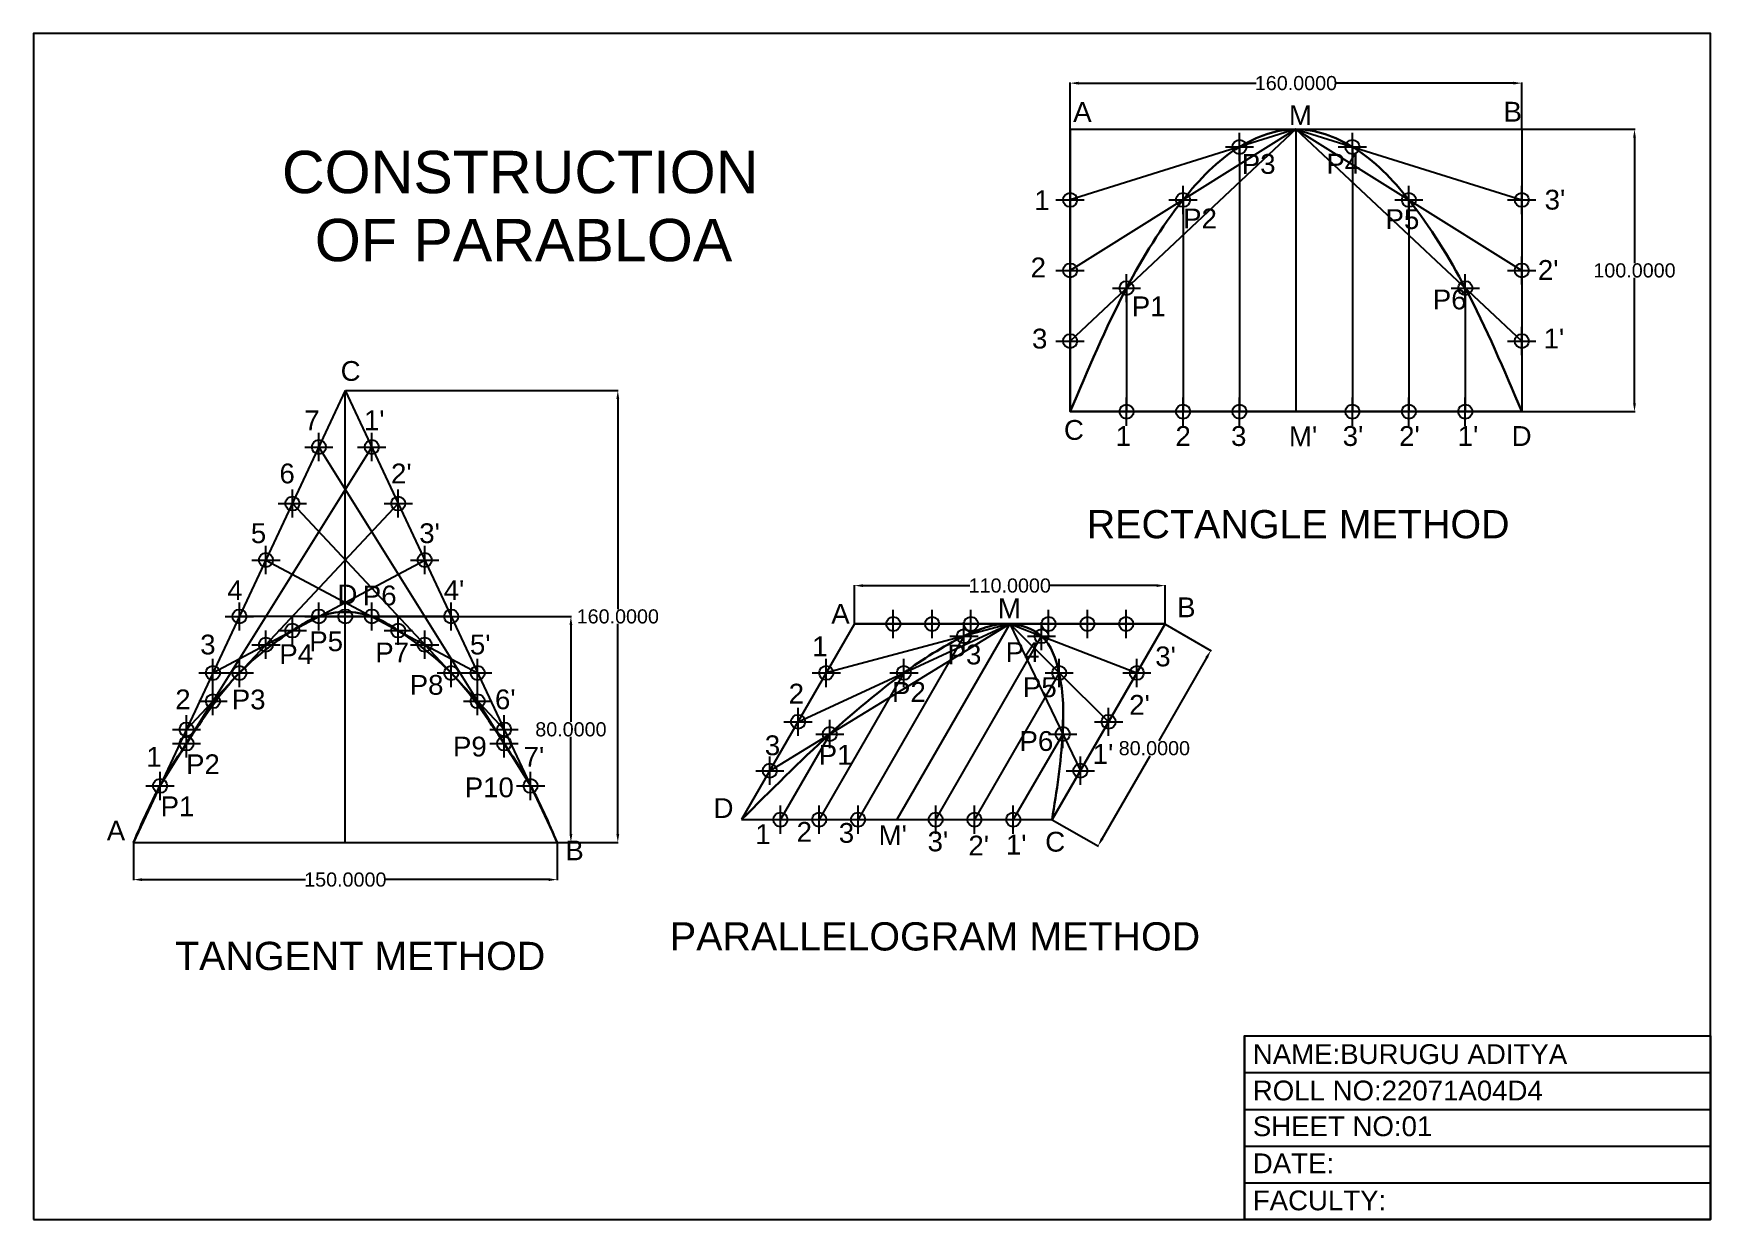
# Model space of a CAD drawing. Header units: millimetres. Extents: x 0 to 594, y 0 to 420.
import ezdxf

# ---------------------------------------------------------------- set-up
doc = ezdxf.new("R2010")
doc.units = ezdxf.units.MM
doc.header["$MEASUREMENT"] = 0
doc.header["$PDMODE"] = 34
doc.header["$PDSIZE"] = 5
doc.styles.get("Standard").update_dxf_attribs({"font": 'arial.ttf'})
doc.dimstyles.get("Standard").update_dxf_attribs({"dimtxt": 5, "dimasz": 3, "dimexe": 0.18, "dimexo": 0.0625, "dimgap": 0.09, "dimtad": 0, "dimtih": 1, "dimtoh": 1, "dimdec": 4, "dimzin": 0, "dimdsep": 46, "dimtxsty": 'Standard', "dimcen": 0.09, "dimadec": 0, "dimazin": 0, "dimtfac": 1, "dimtdec": 4, "dimtofl": 0, "dimtmove": 0, "dimatfit": 3, "dimfxl": 1, "dimtolj": 1, "dimtzin": 0, "dimarcsym": 0})

# ---------------------------------------------------------------- blocks, each defined once
blk = doc.blocks.new('*D6')
at = {"color": 0, "lineweight": -2, "transparency": 16777216}
for p, q in [((367.17, 386.15), (367.17, 402.61)), ((370.17, 402.43), (433.06, 402.43)), ((524.17, 402.43), (461.28, 402.43)), ((527.17, 386.15), (527.17, 402.61))]:
    blk.add_line(p, q, dxfattribs=at)
at = {"color": 0, "lineweight": -3, "transparency": 16777216}
for points in [[(370.17, 402.93), (370.17, 401.93), (367.17, 402.43)], [(524.17, 402.93), (524.17, 401.93), (527.17, 402.43)]]:
    blk.add_solid(points, dxfattribs=at)
at = {"layer": 'Defpoints', "color": 0, "lineweight": -3, "transparency": 16777216}
for p in [(527.17, 402.43), (367.17, 386.09), (527.17, 386.09)]:
    blk.add_point(p, dxfattribs=at)
at = {"color": 0, "lineweight": -3, "transparency": 16777216, "insert": (447.17, 402.43), "char_height": 5, "attachment_point": 5}
blk.add_mtext('\\A1;160.0000', dxfattribs=at)
blk = doc.blocks.new('*D7')
at = {"color": 0, "lineweight": -2, "transparency": 16777216}
for p, q in [((527.23, 386.09), (567.27, 386.09)), ((567.09, 383.09), (567.09, 338.73)), ((567.09, 289.09), (567.09, 333.45)), ((527.23, 286.09), (567.27, 286.09))]:
    blk.add_line(p, q, dxfattribs=at)
at = {"color": 0, "lineweight": -3, "transparency": 16777216}
for points in [[(566.59, 383.09), (567.59, 383.09), (567.09, 386.09)], [(566.59, 289.09), (567.59, 289.09), (567.09, 286.09)]]:
    blk.add_solid(points, dxfattribs=at)
at = {"layer": 'Defpoints', "color": 0, "lineweight": -3, "transparency": 16777216}
for p in [(527.17, 386.09), (527.17, 286.09), (567.09, 286.09)]:
    blk.add_point(p, dxfattribs=at)
at = {"color": 0, "lineweight": -3, "transparency": 16777216, "insert": (567.09, 336.09), "char_height": 5, "attachment_point": 5}
blk.add_mtext('\\A1;100.0000', dxfattribs=at)
blk = doc.blocks.new('*D8')
at = {"color": 0, "lineweight": -2, "transparency": 16777216}
for p, q in [((400.86, 210.86), (417.18, 201.44)), ((415.52, 198.93), (398.55, 169.53)), ((378.52, 134.84), (395.5, 164.24)), ((360.86, 141.58), (377.18, 132.15))]:
    blk.add_line(p, q, dxfattribs=at)
at = {"color": 0, "lineweight": -3, "transparency": 16777216}
for points in [[(415.09, 199.18), (415.96, 198.68), (417.02, 201.53)], [(378.09, 135.09), (378.96, 134.59), (377.02, 132.24)]]:
    blk.add_solid(points, dxfattribs=at)
at = {"layer": 'Defpoints', "color": 0, "lineweight": -3, "transparency": 16777216}
for p in [(400.8, 210.89), (360.8, 141.61), (377.02, 132.24)]:
    blk.add_point(p, dxfattribs=at)
at = {"color": 0, "lineweight": -3, "transparency": 16777216, "insert": (397.02, 166.88), "char_height": 5, "attachment_point": 5}
blk.add_mtext('\\A1;80.0000', dxfattribs=at)
blk = doc.blocks.new('*D9')
at = {"color": 0, "lineweight": -2, "transparency": 16777216}
for p, q in [((290.8, 210.95), (290.8, 224.66)), ((293.8, 224.48), (331.69, 224.48)), ((397.8, 224.48), (359.91, 224.48)), ((400.8, 210.95), (400.8, 224.66))]:
    blk.add_line(p, q, dxfattribs=at)
at = {"color": 0, "lineweight": -3, "transparency": 16777216}
for points in [[(293.8, 224.98), (293.8, 223.98), (290.8, 224.48)], [(397.8, 224.98), (397.8, 223.98), (400.8, 224.48)]]:
    blk.add_solid(points, dxfattribs=at)
at = {"layer": 'Defpoints', "color": 0, "lineweight": -3, "transparency": 16777216}
for p in [(400.8, 224.48), (290.8, 210.89), (400.8, 210.89)]:
    blk.add_point(p, dxfattribs=at)
at = {"color": 0, "lineweight": -3, "transparency": 16777216, "insert": (345.8, 224.48), "char_height": 5, "attachment_point": 5}
blk.add_mtext('\\A1;110.0000', dxfattribs=at)
blk = doc.blocks.new('*D10')
at = {"color": 0, "lineweight": -2, "transparency": 16777216}
for p, q in [((110.5, 293.55), (207.14, 293.55)), ((206.96, 290.55), (206.96, 216.19)), ((206.96, 136.55), (206.96, 210.91)), ((113.74, 133.55), (207.14, 133.55))]:
    blk.add_line(p, q, dxfattribs=at)
at = {"color": 0, "lineweight": -3, "transparency": 16777216}
for points in [[(206.46, 290.55), (207.46, 290.55), (206.96, 293.55)], [(206.46, 136.55), (207.46, 136.55), (206.96, 133.55)]]:
    blk.add_solid(points, dxfattribs=at)
at = {"layer": 'Defpoints', "color": 0, "lineweight": -3, "transparency": 16777216}
for p in [(110.43, 293.55), (113.67, 133.55), (206.96, 133.55)]:
    blk.add_point(p, dxfattribs=at)
at = {"color": 0, "lineweight": -3, "transparency": 16777216, "insert": (206.96, 213.55), "char_height": 5, "attachment_point": 5}
blk.add_mtext('\\A1;160.0000', dxfattribs=at)
blk = doc.blocks.new('*D11')
at = {"color": 0, "lineweight": -2, "transparency": 16777216}
for p, q in [((110.5, 213.55), (190.53, 213.55)), ((190.35, 210.55), (190.35, 176.19)), ((190.35, 136.55), (190.35, 170.91)), ((110.5, 133.55), (190.53, 133.55))]:
    blk.add_line(p, q, dxfattribs=at)
at = {"color": 0, "lineweight": -3, "transparency": 16777216}
for points in [[(189.85, 210.55), (190.85, 210.55), (190.35, 213.55)], [(189.85, 136.55), (190.85, 136.55), (190.35, 133.55)]]:
    blk.add_solid(points, dxfattribs=at)
at = {"layer": 'Defpoints', "color": 0, "lineweight": -3, "transparency": 16777216}
for p in [(110.43, 213.55), (190.35, 213.55), (110.43, 133.55)]:
    blk.add_point(p, dxfattribs=at)
at = {"color": 0, "lineweight": -3, "transparency": 16777216, "insert": (190.35, 173.55), "char_height": 5, "attachment_point": 5}
blk.add_mtext('\\A1;80.0000', dxfattribs=at)
blk = doc.blocks.new('*D12')
at = {"color": 0, "lineweight": -2, "transparency": 16777216}
for p, q in [((35.43, 133.49), (35.43, 120.17)), ((185.43, 133.49), (185.43, 120.17)), ((38.43, 120.35), (96.33, 120.35)), ((182.43, 120.35), (124.54, 120.35))]:
    blk.add_line(p, q, dxfattribs=at)
at = {"color": 0, "lineweight": -3, "transparency": 16777216}
for points in [[(38.43, 120.85), (38.43, 119.85), (35.43, 120.35)], [(182.43, 120.85), (182.43, 119.85), (185.43, 120.35)]]:
    blk.add_solid(points, dxfattribs=at)
at = {"layer": 'Defpoints', "color": 0, "lineweight": -3, "transparency": 16777216}
for p in [(35.43, 133.55), (185.43, 133.55), (185.43, 120.35)]:
    blk.add_point(p, dxfattribs=at)
at = {"color": 0, "lineweight": -3, "transparency": 16777216, "insert": (110.43, 120.35), "char_height": 5, "attachment_point": 5}
blk.add_mtext('\\A1;150.0000', dxfattribs=at)

msp = doc.modelspace()

# ---------------------------------------------------------------- linework, layer by layer
for p, q in [((367.16594, 386.08955), (367.16594, 286.08955)), ((367.16594, 386.08955), (447.16594, 386.08955)), ((447.16594, 386.08955), (367.16594, 361.08955)), ((447.16594, 386.08955), (367.16594, 336.08955)), ((447.16594, 386.08955), (367.16594, 311.08955)), ((447.16594, 386.08955), (447.16594, 286.08955)), ((447.16594, 386.08955), (527.16594, 386.08955)), ((447.16594, 386.08955), (447.16594, 286.08955)), ((447.16594, 386.08955), (527.16594, 361.08955)), ((447.16594, 386.08955), (527.16594, 336.08955)), ((447.16594, 386.08955), (527.16594, 311.08955)), ((527.16594, 386.08955), (527.16594, 286.08955)), ((427.16594, 379.83955), (427.16594, 286.08955)), ((467.16594, 379.83955), (467.16594, 286.08955)), ((407.16594, 361.08955), (407.16594, 286.08955)), ((487.16594, 361.08955), (487.16594, 286.08955)), ((387.16594, 329.83955), (387.16594, 286.08955)), ((507.16594, 329.83955), (507.16594, 286.08955)), ((110.43472, 293.55082), (35.43472, 133.55082)), ((110.43472, 293.55082), (35.43472, 133.55082)), ((110.43472, 293.55082), (35.43472, 133.55082)), ((110.43472, 213.55082), (110.43472, 293.55082)), ((110.43472, 293.55082), (185.43472, 133.55082)), ((110.43472, 293.55082), (185.43472, 133.55082)), ((367.16594, 286.08955), (447.16594, 286.08955)), ((447.16594, 286.08955), (527.16594, 286.08955)), ((44.80972, 153.55082), (119.80972, 273.55082)), ((101.05972, 273.55082), (176.05972, 153.55082)), ((129.18472, 253.55082), (54.18472, 173.55082)), ((91.68472, 253.55082), (166.68472, 173.55082)), ((63.55972, 193.55082), (138.55972, 233.55082)), ((82.30972, 233.55082), (157.30972, 193.55082)), ((147.93472, 213.55082), (72.93472, 213.55082)), ((82.30972, 203.55082), (101.05972, 213.55082)), ((82.30972, 203.55082), (101.05972, 213.55082)), ((101.05972, 213.55082), (110.43472, 213.55082)), ((101.05972, 213.55082), (110.43472, 213.55082)), ((110.43472, 133.55082), (110.43472, 213.55082)), ((110.43472, 213.55082), (119.80972, 213.55082)), ((110.43472, 213.55082), (119.80972, 213.55082)), ((119.80972, 213.55082), (138.55972, 203.55082)), ((119.80972, 213.55082), (138.55972, 203.55082)), ((290.80419, 210.8905), (250.80419, 141.60847)), ((290.80419, 210.8905), (250.80419, 141.60847)), ((260.80419, 158.92898), (345.80419, 210.8905)), ((270.80419, 176.24949), (345.80419, 210.8905)), ((345.80419, 210.8905), (280.80419, 193.57)), ((400.80419, 210.8905), (290.80419, 210.8905)), ((290.80419, 210.8905), (345.80419, 210.8905)), ((345.80419, 210.8905), (305.80419, 141.60847)), ((345.80419, 210.8905), (400.80419, 210.8905)), ((345.80419, 210.8905), (390.80419, 193.57)), ((345.80419, 210.8905), (380.80419, 176.24949)), ((345.80419, 210.8905), (370.80419, 158.92898)), ((360.80419, 141.60847), (400.80419, 210.8905)), ((400.80419, 210.8905), (360.80419, 141.60847)), ((63.55972, 183.55082), (82.30972, 203.55082)), ((63.55972, 183.55082), (82.30972, 203.55082)), ((138.55972, 203.55082), (157.30972, 183.55082)), ((138.55972, 203.55082), (157.30972, 183.55082)), ((329.55419, 206.56038), (292.05419, 141.60847)), ((319.55419, 141.60847), (357.05419, 206.56038)), ((308.30419, 193.57), (278.30419, 141.60847)), ((363.30419, 193.57), (333.30419, 141.60847)), ((44.80972, 153.55082), (63.55972, 183.55082)), ((44.80972, 153.55082), (63.55972, 183.55082)), ((157.30972, 183.55082), (176.05972, 153.55082)), ((157.30972, 183.55082), (176.05972, 153.55082)), ((282.05419, 171.91936), (264.55419, 141.60847)), ((364.55419, 171.91936), (347.05419, 141.60847)), ((250.80419, 141.60847), (360.80419, 141.60847)), ((250.80419, 141.60847), (305.80419, 141.60847)), ((305.80419, 141.60847), (360.80419, 141.60847)), ((35.43472, 133.55082), (185.43472, 133.55082))]:
    msp.add_line(p, q)
at = {"color": 7, "lineweight": -3, "true_color": 0xffffff}
for p, q in [((429, 65), (429, 0)), ((429, 52), (594, 52)), ((429, 39), (594, 39)), ((429, 26), (594, 26)), ((429, 13), (594, 13))]:
    msp.add_line(p, q, dxfattribs=at)
for points in [[(0, 0), (594, 0), (594, 420), (0, 420)], [(367.16594, 386.08955), (527.16594, 386.08955), (527.16594, 286.08955), (367.16594, 286.08955)]]:
    msp.add_lwpolyline(points, close=True)
msp.add_lwpolyline([(594, 0), (429, 0), (429, 65), (594, 65)], close=True, dxfattribs=at)
at = {"lineweight": 30}
for points in [[(367.16594, 286.08955), (387.16594, 329.83955), (407.16594, 361.08955), (427.16594, 379.83955), (447.16594, 386.08955), (467.16594, 379.83955), (487.16594, 361.08955), (507.16594, 329.83955), (527.16594, 286.08955)], [(250.80419, 141.60847), (282.05419, 171.91936), (308.30419, 193.57), (329.55419, 206.56038), (345.80419, 210.8905), (357.05419, 206.56038), (363.30419, 193.57), (364.55419, 171.91936), (360.80419, 141.60847)]]:
    msp.add_spline(points, degree=3, dxfattribs=at)
at = {"color": 7, "lineweight": 30, "true_color": 0xffffff}
msp.add_spline([(35.43472, 133.55082), (44.80972, 153.55082), (54.18472, 168.55082), (72.93472, 193.55082), (91.68472, 208.55082), (101.05972, 213.55082), (119.80972, 213.55082), (129.18472, 208.55082), (147.93472, 193.55082), (166.68472, 168.55082), (176.05972, 153.55082), (185.43472, 133.55082)], degree=3, dxfattribs=at)
for p in [(427.16594, 379.83955), (467.16594, 379.83955), (367.16594, 361.08955), (407.16594, 361.08955), (487.16594, 361.08955), (527.16594, 361.08955), (367.16594, 336.08955), (527.16594, 336.08955), (387.16594, 329.83955), (507.16594, 329.83955), (367.16594, 311.08955), (527.16594, 311.08955), (387.16594, 286.08955), (407.16594, 286.08955), (427.16594, 286.08955), (467.16594, 286.08955), (487.16594, 286.08955), (507.16594, 286.08955), (101.05972, 273.55082), (119.80972, 273.55082), (91.68472, 253.55082), (129.18472, 253.55082), (82.30972, 233.55082), (138.55972, 233.55082), (72.93472, 213.55082), (110.43472, 213.55082), (147.93472, 213.55082), (304.55419, 210.8905), (318.30419, 210.8905), (332.05419, 210.8905), (359.55419, 210.8905), (373.30419, 210.8905), (387.05419, 210.8905), (329.55419, 206.56038), (357.05419, 206.56038), (63.55972, 193.55082), (157.30972, 193.55082), (280.80419, 193.57), (308.30419, 193.57), (363.30419, 193.57), (390.80419, 193.57), (54.18472, 173.55082), (166.68472, 173.55082), (270.80419, 176.24949), (380.80419, 176.24949), (282.05419, 171.91936), (364.55419, 171.91936), (260.80419, 158.92898), (370.80419, 158.92898), (44.80972, 153.55082), (176.05972, 153.55082), (264.55419, 141.60847), (278.30419, 141.60847), (292.05419, 141.60847), (319.55419, 141.60847), (333.30419, 141.60847), (347.05419, 141.60847)]:
    msp.add_point(p)
at = {"color": 1}
for p in [(101.05972, 213.55082), (119.80972, 213.55082), (91.68472, 208.55082), (129.18472, 208.55082), (72.93472, 193.55082), (147.93472, 193.55082), (54.18472, 168.55082), (166.68472, 168.55082)]:
    msp.add_point(p, dxfattribs=at)
at = {"color": 4}
for p in [(82.30972, 203.55082), (138.55972, 203.55082), (63.55972, 183.55082), (157.30972, 183.55082)]:
    msp.add_point(p, dxfattribs=at)

# ---------------------------------------------------------------- texts
at = {"color": 7, "lineweight": -3, "true_color": 0xffffff}
for s, height, p in [('A', 7.02106, (368.25145, 388.72819)), ('M', 7.02106, (444.68128, 387.58906)), ('B', 7.02106, (520.67759, 388.79705)), ('CONSTRUCTION ', 15, (87.98077, 363.46511)), ('P3', 7.021056, (427.96392, 370.30917)), ('P4', 7.021056, (457.93093, 370.41288)), ('1', 7.02106, (354.45856, 357.44808)), ("3'", 7.021056, (535.25266, 357.64839)), ('P2', 7.021056, (407.1881, 350.98291)), ('P5', 7.021056, (478.88259, 350.77071)), ('  OF PARABLOA', 15, (87.98077, 339.36893)), ('2', 7.02106, (353.17847, 333.65267)), ("2'", 7.021056, (532.85123, 332.75046)), ('P1', 7.021056, (388.99758, 319.86422)), ('P6', 7.021056, (495.62978, 322.31652)), ('3', 7.02106, (353.67117, 308.44325)), ("1'", 7.021056, (534.87688, 308.46049)), ('C', 7, (108.78462, 297.00323)), ('C', 7.02106, (364.98234, 276.10563)), ('1', 7.02106, (383.29556, 273.94755)), ('2', 7.02106, (404.48354, 273.94755)), ('3', 7.02106, (424.17942, 273.94755)), ("M'", 7.021056, (444.68128, 273.84349)), ("3'", 7.021056, (463.72038, 273.94755)), ("2'", 7.021056, (483.71467, 273.94755)), ("1'", 7.021056, (504.45502, 273.94755)), ('D', 7.02106, (523.56908, 273.94755)), ('RECTANGLE METHOD', 10, (373.05568, 241.23605)), ('D', 7, (107.63934, 217.8388)), ('P6', 7, (116.64505, 217.49685)), ('M', 7.02106, (341.56068, 212.93853)), ('B', 7.02106, (405.07902, 213.28261)), ('A', 7.02106, (282.5676, 210.99023)), ('P5', 7, (97.67238, 201.25519)), ('P4', 7, (87.05893, 196.71691)), ('P7', 7, (121.049, 197.31819)), ('1', 7.02106, (275.79993, 199.47644)), ('P3', 7.021056, (323.74853, 196.57444)), ('P4', 7.021056, (344.32179, 197.40667)), ("3'", 7.021056, (397.32258, 195.89338)), ('P8', 7, (133.23633, 185.82901)), ('P2', 7.021056, (304.07046, 183.30826)), ('P5', 7.021056, (350.44322, 184.9741)), ('P3', 7, (70.21312, 180.65545)), ('2', 7.02106, (267.47646, 182.71283)), ("2'", 7.021056, (388.10272, 178.74586)), ('P6', 7.021056, (349.22641, 165.93317)), ('P9', 7, (148.57799, 163.97784)), ('3', 7.02106, (259.02495, 164.41362)), ('P1', 7.021056, (278.10132, 161.05672)), ("1'", 7.021056, (375.16935, 161.34242)), ('P2', 7, (54.02395, 157.7111)), ('P10', 7, (152.73465, 149.5267)), ('P1', 7, (45.01261, 142.82666)), ('D', 7.02106, (240.86267, 142.17851)), ('A', 7, (25.94216, 134.22021)), ('1', 7.02106, (255.66883, 132.9449)), ('2', 7.02106, (270.28065, 133.75236)), ('3', 7.02106, (285.22773, 133.3915)), ("M'", 7.021056, (299.33107, 132.56681)), ("3'", 7.021056, (316.6722, 130.37938)), ('C', 7.02106, (358.34732, 130.27371)), ('B', 7, (188.37167, 127.20868)), ("2'", 7.021056, (331.13335, 128.90902)), ("1'", 7.021056, (344.41443, 129.23568)), ('PARALLELOGRAM METHOD', 10, (225.41009, 95.25364)), ('TANGENT METHOD', 10, (50.11819, 88.34208)), ('NAME:BURUGU ADITYA', 7, (431.89016, 55.06852)), ('ROLL NO:22071A04D4', 7, (431.89016, 42.17284)), ('SHEET NO:01', 7, (431.89016, 29.51162)), ('DATE:', 7, (431.89016, 16.38147)), ('FACULTY:', 7, (431.89016, 3.25132))]:
    msp.add_text(s, height=height, dxfattribs=at).set_placement(p)
for s, p in [('7', (95.92663, 279.52774)), ("1'", (117.03079, 279.52774)), ('6', (87.10586, 260.7052)), ("2'", (126.62988, 260.7052)), ('5', (76.97993, 239.53281)), ("3'", (136.63166, 239.53281)), ('4', (68.61865, 219.3325)), ("4'", (145.27943, 219.3325)), ('3', (59.03839, 200.10359)), ("5'", (154.57798, 200.10359)), ('2', (50.19986, 180.69363)), ("6'", (163.4547, 180.69363)), ('1', (39.95272, 160.36426)), ("7'", (173.60634, 160.36426))]:
    msp.add_text(s, height=7).set_placement(p)

# ---------------------------------------------------------------- dimensions: what is measured, and where the dimension line sits
for base, p1, p2, picture, middle in [((527.16594, 402.42604), (367.16594, 386.08955), (527.16594, 386.08955), '*D6', (447.16594, 402.42604)), ((400.80419, 224.4755), (290.80419, 210.8905), (400.80419, 210.8905), '*D9', (345.80419, 224.4755)), ((185.43472, 120.35378), (35.43472, 133.55082), (185.43472, 133.55082), '*D12', (110.43472, 120.35378))]:
    dim = msp.add_linear_dim(base=base, p1=p1, p2=p2, dimstyle='Standard', dxfattribs=at)
    dim.commit()
    dim.dimension.update_dxf_attribs({"geometry": picture, "text_midpoint": middle})
for base, p1, p2, picture, middle in [((567.0885, 286.08955), (527.16594, 386.08955), (527.16594, 286.08955), '*D7', (567.0885, 336.08955)), ((206.95959, 133.55082), (110.43472, 293.55082), (113.67444, 133.55082), '*D10', (206.95959, 213.55082))]:
    dim = msp.add_linear_dim(base=base, p1=p1, p2=p2, angle=90, dimstyle='Standard', dxfattribs=at)
    dim.commit()
    dim.dimension.update_dxf_attribs({"geometry": picture, "text_midpoint": middle})
for p1, p2, distance, picture, middle in [((110.43472, 133.55082), (110.43472, 213.55082), -79.91501, '*D11', (190.34973, 173.55082)), ((400.80419, 210.8905), (360.80419, 141.60847), 18.72918, '*D8', (397.02413, 166.8849))]:
    dim = msp.add_aligned_dim(p1=p1, p2=p2, distance=distance, dimstyle='Standard', dxfattribs=at)
    dim.commit()
    dim.dimension.update_dxf_attribs({"geometry": picture, "text_midpoint": middle})

doc.saveas('drawing.dxf')
